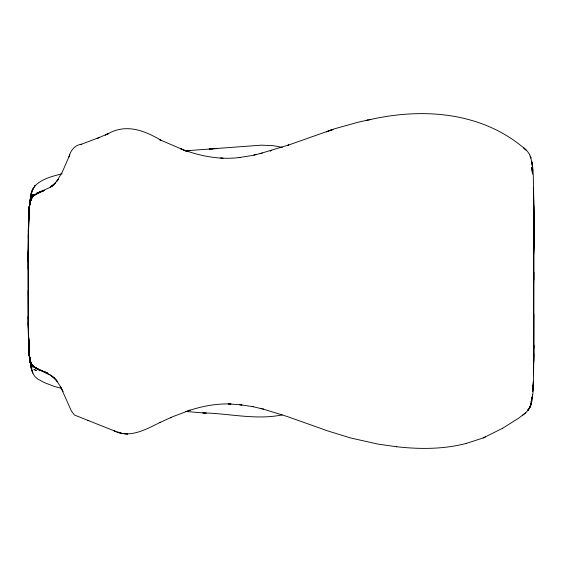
<?xml version="1.0" encoding="UTF-8"?>
<svg xmlns="http://www.w3.org/2000/svg" width="562" height="562" viewBox="0 0 562 562"><rect width="100%" height="100%" fill="white"/><g stroke="black" fill="none" stroke-linecap="round" stroke-linejoin="round"><path stroke-width="0.84" d="M52.8 185.551C45.466 191.136 32.891 191.516 30.123 201.646L31.36 197.972L29.723 203.521L29.168 208.045L28.311 231.073L28.395 335.317L28.17 316.617L28.381 328.637M29.091 210.764L30.046 201.055L31.142 195.759L29.997 201.442L29.154 211.15L29.723 203.521L29.533 204.793L28.824 212.808L28.135 261.836L28.381 236.799M533.893 272.38L533.774 360.952C532.628 376.111 535.101 392.227 530.078 406.86L531.849 400.65L531.132 403.923L531.638 401.725M533.76 348.278L533.823 345.194L533.521 365.335L533.774 211.403L533.816 250.322M533.774 360.952L533.893 314.067M28.135 261.836L28.381 233.644M28.43 228.312L28.465 224.877M28.381 254.586L28.255 269.296L28.381 256.384M529.601 154.508C534.694 167.652 532.931 182.369 533.584 196.201M28.465 228.172L28.536 221.266L28.311 231.073M28.219 238.126L28.381 229.64M28.409 227.94L29.407 205.776M28.606 217.761L28.423 224.526L28.824 212.808M62.234 173.763C49.772 176.882 31.226 181.189 30.594 197.122L31.929 191.677L30.594 197.122L29.674 204.779L30.65 197.648L30.229 199.868M28.5 221.47L29.098 208.98L30.369 198.548M28.964 211.038L28.788 214.241L29.751 203.486L31.24 198.316L30.039 202.046M29.498 207.891L29.372 210.286L29.498 207.926M29.624 205.495L31.24 197.915L29.674 203.915L29.364 207.828M28.676 216.784L29.098 208.98M29.154 211.41L29.35 207.996M28.852 213.497L29.098 209.401M28.788 214.241L29.196 208.116M29.154 211.15L29.969 201.863L31.598 195.169L30.425 199.201L29.273 206.844L30.601 200.044L32.006 197.143L30.144 201.618L31.107 198.885L30.833 199.503M29.4 206.359L29.098 210.638L29.449 205.622L29.168 208.045M28.971 210.518L29.709 203.704L31.135 198.028L29.66 203.978M29.751 205.137L30.2 200.114L29.751 203.486M29.14 208.354L29.449 205.622M29.674 204.779L30.109 200.585M29.119 208.607L30.109 200.704M29.301 206.675L30.088 201.344L29.702 203.648L31.043 199.011L30.32 201.006L30.587 199.96M41.145 191.691L33.839 195.548L35.476 194.297L32.54 196.7L30.819 199.447L29.66 204.097L30.292 200.578L29.414 205.994L30.741 198.288L29.969 201.863M29.723 203.521L29.407 205.889L30.397 200.662L31.767 197.676M30.439 198.098L30.784 196.117M29.66 204.097L30.959 199.229M30.812 199.334L29.681 203.908L29.948 202.46M29.674 203.915L30.875 199.067L29.702 203.648L30.313 200.205L30.067 201.386M29.695 203.795L30.868 198.744L30.179 201.126M30.186 201.386L29.884 202.812L30.32 201.006M30.13 201.54L30.411 200.725L29.702 203.648L29.997 202.362M531.223 403.593L531.708 401.458L530.184 406.6M30.819 199.271L30.987 198.864L30.088 201.891C33.72 192.049 26.231 209.303 32.54 196.7L30.819 199.447M30.257 200.395L30.432 199.707M30.095 201.87L30.446 200.381M530.907 404.703L531.476 402.511C530.598 407.822 527.051 412.171 522.73 415.192M530.928 404.661L531.378 403.017M30.755 199.559L31.36 198.253L30.144 201.618L30.552 200.198M30.278 201.07L30.601 200.044M30.524 200.346L30.369 200.824L31.001 198.969M530.942 404.591L530.078 406.86M68.873 157.03C70.489 150.764 74.535 145.108 81.392 144.237L80.633 144.553L99.558 137.367L97.184 138.414M69.85 154.74L62.494 171.579L56.938 181.083L58.188 179.475L53.467 184.856L55.807 182.678L50.938 186.83L54.732 183.823L50.243 187.118L53.425 185.179M33.39 187.919L31.971 191.206L35.006 185.558L34.746 185.924M525.547 412.88L518.852 418.065L502.484 428.356M33.839 195.548L37.471 193.391M32.568 196.517L35.308 194.424L43.822 190.616M502.702 428.23L483.074 437.974L466.418 443.383M98.343 137.852L108.747 133.496L105.235 135.02L107.131 134.093M186.654 411.377L190.089 410.169L172.963 416.597L159.924 422.483L160.423 422.273C146.373 429.178 129.991 438.753 114.227 430.956L116.06 431.602L74.353 414.974L71.339 410.857L60.675 386.979L63.127 391.468M483.074 437.974L485.42 436.934M170.251 417.798L171.213 417.39M108.016 133.749C126.506 123.401 144.546 130.517 161.568 140.598L159.243 139.524L183.999 150.096L180.816 148.86C199.608 156.11 220.002 160.142 240.143 157.437L239.061 157.55L251.333 155.653L262.335 153.054M41.932 191.396L44.279 190.511M42.41 191.108L36.776 193.166L44.236 190.56M188.741 410.639C202.32 406.101 216.609 403.516 230.968 403.945L228.207 403.902L241.948 404.907L239.637 404.661L253.09 406.691L252.212 406.516L263.318 409.108L262.918 409.017L286.978 416.435L327.815 430.942L350.505 437.938L377.762 444.057L396.744 446.769M253.862 155.224L256.012 154.578M466.622 443.334C443.79 449.347 419.702 449.354 396.379 446.713M366.305 120.5L370.808 119.474L368.974 119.811M366.192 120.535L368.124 120.008L358.071 122.228L334.643 128.775L287.835 145.312L288.826 144.94L260.101 153.595M370.372 119.551C423.924 107.44 483.313 112.182 526.039 149.942L523.861 148.031M282.236 414.875C256.005 420.327 229.275 413.372 202.847 412.908L206.31 413.147M184.954 150.834L217.101 148.501L214.726 148.663M185.615 150.904L190.546 150.532L185.572 150.876M213.146 148.768L209.197 149.035L261.555 145.158L273.16 145.67L282.335 147.37M223.114 158.217L220.782 158.147L222.278 158.196M205.214 413.077L185.327 411.447M120.24 432.902L117.444 432.03L122.523 433.407M61.63 388.363L54.528 386.516L44.236 382.553L37.633 378.957L34.865 376.484L32.912 373.393L31.191 368.11L29.266 353.941L30.72 365.7L31.901 370.52L31.191 368.11M260.354 408.363L261.962 408.813M46.548 372.48L44.18 371.749L47.805 373.147M88.283 420.446L88.768 420.594L87.805 420.292M43.829 371.566L34.444 367.33L32.877 366.22L38.504 369.88L32.849 366.002L30.678 362.588L29.716 358.999L29.013 352.226L28.269 322.672L28.381 328.468M45.381 372.177L47.707 373.098M43.457 371.461C38.371 369.459 31.535 367.295 30.271 361.197L31.093 363.502L29.456 357.116L30.819 363.593L32.013 366.122C28.613 359.666 29.252 352.016 28.648 344.977L29.224 354.959L28.472 333.751M50.348 374.994L38.687 369.627L32.919 365.967L40 370.147C35.568 368.461 30.882 365.546 30.046 360.523L31.908 365.012L29.723 359.006L29.14 354.208M44.054 371.96L49.948 374.868L54.437 378.071L51.332 375.655L56.362 380.2L54.057 377.854L57.521 381.795L56.839 380.938L60.731 387.099M524.03 148.192L527.437 151.311L529.72 154.74M31.802 365.469L32.09 365.981L30.819 363.593L29.927 359.94L29.027 352.198L29.941 360.53L31.282 365.328L29.941 360.53L29.638 357.102M28.255 326.62L29.252 355.577L30.769 362.82L31.908 365.012L29.99 360.291L29.287 355.444L30.207 361.731L29.491 357.179M31.83 366.15L30.355 362.321L31.872 366.41L30.474 362.841M30.987 364.359L31.816 366.213L30.629 363.312L31.177 364.871M30.769 362.82L31.254 363.867L30.629 362.497L32.849 366.002L30.896 363.15L29.99 360.235M31.051 364.822L31.908 366.705M30.678 362.567L31.24 363.804L30.306 361.429M31.022 364.057L31.493 365.117L30.594 362.869M30.938 364.071L31.149 364.598L29.259 354.72L29.589 357.966M30.882 362.968L30.271 361.197L30.896 363.115L30.671 362.455M29.653 358.423L29.294 355.388L30.545 362.525L30.144 361.029L30.98 363.698L29.716 358.999L31.079 363.642M32.097 370.351L32.989 373.168M30.861 365.089L31.781 367.717L30.594 364.141L29.716 358.078L30.306 363.08M29.027 352.198L29.927 359.94L31.029 363.74L29.723 359.006L30.243 361.549L29.259 354.72M29.919 359.947L30.257 361.331L29.617 358.247L30.257 361.331M29.646 358.394L30.327 362.125M30.109 361.661L31.851 368.279L30.116 361.731L30.594 364.141M29.702 358.753L29.948 360.186M29.772 359.237L29.919 360.073L28.978 352.255L29.062 352.69L28.493 333.856M30.805 365.237L31.184 367.436M30.193 362.307L29.807 359.427L30.896 365.82L29.013 352.226L29.688 358.858M29.505 357.306L29.828 359.525M29.013 351.025L29.336 355.739M29.428 356.751L29.765 359.153M531.821 161.694L532.797 170.188M29.505 357.425L29.66 358.605L29.301 355.655M531.863 162.123L532.488 167.033M29.189 354.882L29.73 359.076M29.14 354.039L29.224 354.959M29.182 354.734L29.252 355.577M29.245 350.892L29.477 354.847M29.238 350.709L29.526 355.549M29.357 353.224L29.533 355.697M28.936 344.169L28.655 338.134L28.929 344.007M28.493 334.221L28.922 348.538M28.627 342.265L28.936 349.276M29.02 351.081L29.091 352.781M28.142 290.505L28.409 335.296M533.893 247.912L533.542 190.104L533.605 196.173M28.62 344.042L28.634 345.117M533.619 197.908L533.865 223.065L533.563 187.905L533.598 195.766M533.563 187.905L533.731 210.947M533.598 198.815L533.893 243.227M533.619 200.128L533.851 253.385M533.767 206.212L533.9 280.164M28.233 250.483L28.318 317.354M28.128 252.345L28.241 326.143M533.57 372.873L533.563 374.468L533.724 353.484L533.57 372.873M28.655 223.444L28.62 227.793L28.957 213.202L28.507 227.708L28.655 223.444M533.134 385.103L532.888 389.536L533.373 381.289L532.685 391.644L533.134 385.103M532.572 394.629L532.172 398.289L532.572 394.629M532.052 397.067L531.589 399.919L532.052 397.067M531.785 398.711L531.153 401.802L531.785 398.711M531.603 401.584L530.999 404.226L531.603 401.584M31.591 192.492L31.058 194.705L31.591 192.492M531.406 402.729L530.008 407.05L531.406 402.729M30.517 199.658L30.264 200.634L31.163 197.838L30.517 199.658M31.1 197.74L30.748 198.751L31.388 196.974L31.1 197.74M530.437 405.897L528.168 410.119L530.437 405.897M31.5 198.512L30.994 199.433L32.048 197.55L31.5 198.512M32.02 197.037L31.339 198.196L34.057 194.958L32.02 197.037M31.711 195.934L31.444 196.37L32.245 195.035L31.711 195.934M32.224 195.534L31.837 196.11L32.968 194.459L32.224 195.534M32.638 195.169L32.09 195.864L33.249 194.459L32.638 195.169M529.207 408.455L527.929 410.007L529.207 408.455M33.671 195.435L32.807 196.187L34.303 194.902L33.671 195.435M271.341 150.511L270.182 150.974L271.734 150.363L271.341 150.511M330.87 130.166L326.367 131.859L332.985 129.457L330.87 130.166M127.644 433.934L124.244 433.639L127.644 433.934M36.242 370.702L34.05 369.318L36.242 370.702M32.715 366.572L31.795 365.265L32.715 366.572M530.472 156.812L530.233 156.243L530.964 158.062L530.472 156.812M31.086 363.783L30.453 362.061L31.086 363.783M32.252 371.412L31.676 369.782L32.252 371.412M31.493 367.534L30.594 364.436L31.493 367.534M532.102 170.251L531.687 167.286L532.565 174.037L532.102 170.251"/></g></svg>
